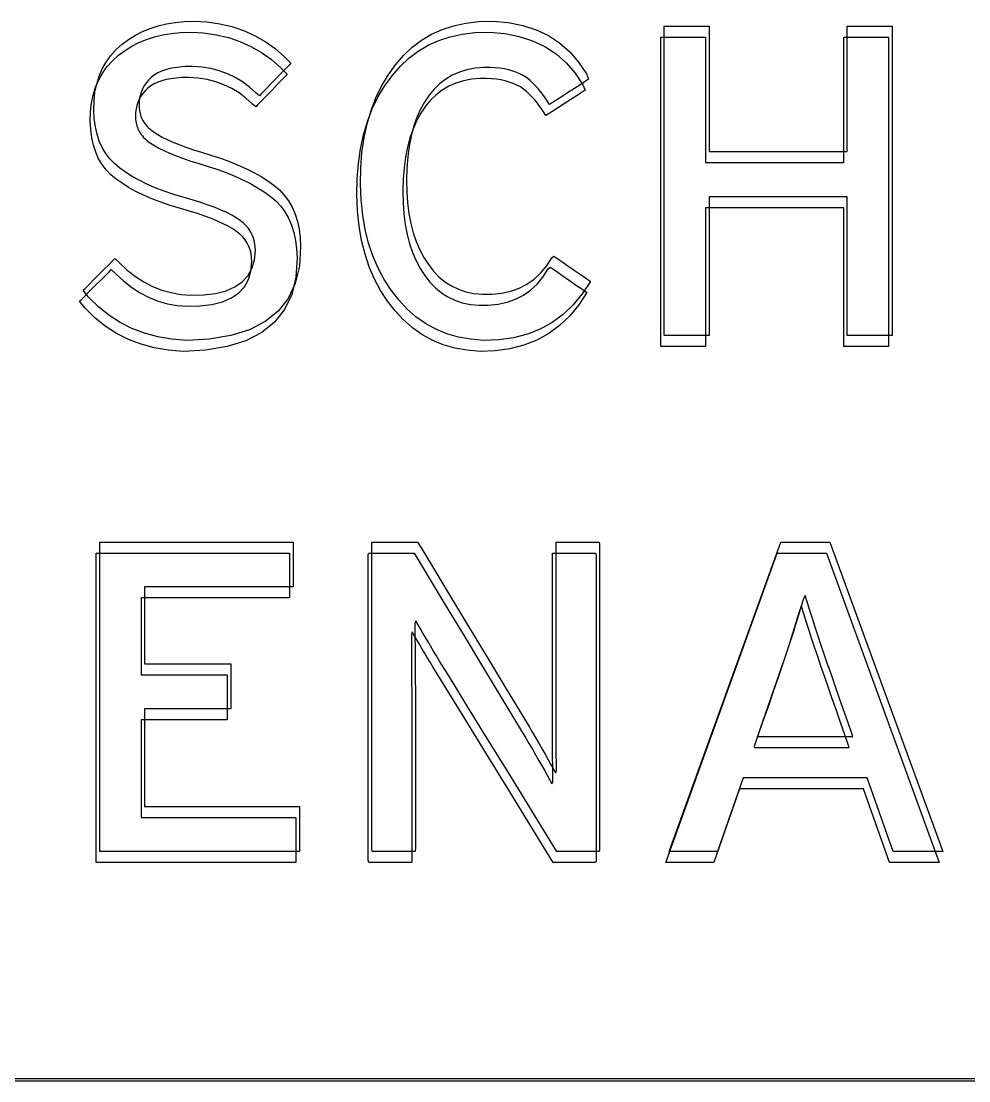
# Model space of a CAD drawing. Extents: x 1 to 47.7, y 0.2 to 35.
# Drawn here: x 15.5088 to 15.8657, y 12.7336 to 13.133 of the extents above; entities that cross this region are included whole.
import ezdxf

# ---------------------------------------------------------------- set-up
doc = ezdxf.new("R2010")
doc.units = 0
doc.header["$MEASUREMENT"] = 0
for name, color, linetype in [('4_1__5U__UP_TO_TWO_IO_BOAR', 7, 'CONTINUOUS'), ('4_2__5U__FRONT_PANEL_W_24_', 7, 'CONTINUOUS'), ('5_1___24__TARGET_LEDS___12', 7, 'CONTINUOUS')]:
    doc.layers.add(name, color=color, linetype=linetype)

msp = doc.modelspace()

# ---------------------------------------------------------------- linework, layer by layer
at = {"layer": '4_1__5U__UP_TO_TWO_IO_BOAR'}
for points in [[(15.61404, 13.04799), (15.61357, 13.04063), (15.612, 13.03413), (15.60934, 13.02848), (15.60558, 13.02369), (15.60072, 13.01976), (15.59477, 13.01669), (15.58773, 13.01447), (15.57959, 13.01311), (15.57111, 13.01267), (15.56555, 13.01311), (15.56026, 13.01401), (15.55524, 13.01537), (15.55049, 13.01718), (15.546, 13.01945), (15.54178, 13.02218), (15.53784, 13.02536), (15.53415, 13.029), (15.53208, 13.03155), (15.53281, 13.03228), (15.53419, 13.03365), (15.536, 13.03546), (15.53803, 13.03748), (15.54006, 13.03951), (15.54189, 13.04133), (15.54329, 13.04273), (15.54407, 13.0435), (15.54578, 13.04186), (15.54873, 13.03912), (15.5518, 13.03673), (15.55499, 13.0347), (15.55829, 13.03301), (15.5617, 13.03167), (15.56523, 13.03067), (15.56888, 13.03003), (15.57264, 13.02974), (15.57743, 13.02984), (15.58199, 13.0304), (15.58594, 13.03139), (15.58929, 13.03282), (15.59203, 13.03469), (15.59417, 13.037), (15.59571, 13.03974), (15.59665, 13.04293), (15.59698, 13.04656), (15.59691, 13.04816), (15.59671, 13.04958), (15.59636, 13.05095), (15.59587, 13.05226), (15.59523, 13.0535), (15.59446, 13.05469), (15.59354, 13.05581), (15.59248, 13.05687), (15.59127, 13.05788), (15.5898, 13.05887), (15.58812, 13.05985), (15.58623, 13.06082), (15.58412, 13.06178), (15.58179, 13.06273), (15.57925, 13.06367), (15.5765, 13.0646), (15.57353, 13.06552), (15.5701, 13.06651), (15.56626, 13.06768), (15.56266, 13.06892), (15.55929, 13.07022), (15.55615, 13.07158), (15.55324, 13.07301), (15.55056, 13.07449), (15.54812, 13.07603), (15.54591, 13.07764), (15.54392, 13.07929), (15.54215, 13.08109), (15.5406, 13.0831), (15.53928, 13.08532), (15.5382, 13.08775), (15.53733, 13.09038), (15.5367, 13.09322), (15.53629, 13.09627), (15.53611, 13.09953), (15.5362, 13.10294), (15.53656, 13.10621), (15.53721, 13.10931), (15.53812, 13.11224), (15.53931, 13.115), (15.54078, 13.11759), (15.54252, 13.12001), (15.54453, 13.12226), (15.54682, 13.12434), (15.54923, 13.12615), (15.55179, 13.12774), (15.55448, 13.12912), (15.55732, 13.13029), (15.56031, 13.13125), (15.56345, 13.132), (15.56673, 13.13254), (15.57015, 13.13288), (15.57386, 13.13299), (15.57883, 13.13272), (15.58359, 13.13204), (15.58815, 13.13097), (15.59251, 13.12949), (15.59667, 13.12762), (15.60062, 13.12535), (15.60438, 13.12267), (15.60793, 13.1196), (15.61031, 13.11712), (15.60966, 13.11644), (15.60835, 13.11509), (15.60659, 13.11327), (15.6046, 13.1112), (15.60258, 13.10911), (15.60075, 13.10722), (15.59931, 13.10573), (15.59848, 13.10487), (15.59724, 13.10592), (15.59478, 13.10817), (15.59217, 13.11014), (15.5894, 13.11182), (15.58648, 13.11321), (15.5834, 13.11431), (15.58017, 13.11513), (15.57678, 13.11566), (15.57324, 13.1159), (15.57056, 13.11587), (15.56849, 13.11571), (15.56655, 13.11546), (15.56475, 13.11511), (15.56309, 13.11467), (15.56156, 13.11412), (15.56018, 13.11347), (15.55893, 13.11273), (15.55782, 13.11188), (15.55684, 13.11093), (15.55597, 13.10991), (15.55523, 13.10884), (15.55459, 13.10772), (15.55408, 13.10655), (15.55368, 13.10532), (15.55339, 13.10405), (15.55322, 13.10272), (15.55317, 13.10137), (15.55318, 13.10069), (15.55323, 13.10004), (15.5533, 13.09941), (15.55341, 13.0988), (15.55354, 13.09821), (15.5537, 13.09764), (15.55388, 13.09709), (15.5541, 13.09656), (15.55434, 13.09605), (15.55463, 13.0955), (15.55496, 13.09495), (15.55533, 13.09441), (15.55576, 13.09388), (15.55623, 13.09336), (15.55675, 13.09284), (15.55731, 13.09232), (15.55793, 13.09182), (15.55884, 13.09114), (15.56027, 13.09023), (15.56193, 13.0893), (15.56381, 13.08837), (15.56592, 13.08743), (15.56826, 13.08648), (15.57083, 13.08552), (15.57362, 13.08456), (15.57664, 13.08358), (15.5802, 13.08251), (15.58383, 13.08132), (15.58728, 13.08007), (15.59053, 13.07875), (15.59359, 13.07736), (15.59646, 13.07591), (15.59914, 13.07439), (15.60163, 13.0728), (15.60393, 13.07114), (15.60602, 13.06937), (15.60787, 13.0674), (15.60948, 13.06524), (15.61084, 13.06287), (15.61197, 13.06029), (15.61285, 13.05752), (15.61349, 13.05454), (15.61389, 13.05137)], [(15.7232, 13.03493), (15.72015, 13.0302), (15.71673, 13.02603), (15.71296, 13.02243), (15.70882, 13.01939), (15.70432, 13.01691), (15.69946, 13.01499), (15.69423, 13.01364), (15.68865, 13.01285), (15.68298, 13.01267), (15.6781, 13.01309), (15.67346, 13.01394), (15.66909, 13.0152), (15.66496, 13.0169), (15.66109, 13.01901), (15.65747, 13.02156), (15.6541, 13.02452), (15.65098, 13.02791), (15.64808, 13.03166), (15.64547, 13.03566), (15.64319, 13.03995), (15.64124, 13.04452), (15.63963, 13.04937), (15.63835, 13.05451), (15.63741, 13.05993), (15.63681, 13.06564), (15.63654, 13.07162), (15.63666, 13.07772), (15.63713, 13.08354), (15.63794, 13.08909), (15.63908, 13.09436), (15.64056, 13.09936), (15.64237, 13.10408), (15.64451, 13.10852), (15.647, 13.11268), (15.64981, 13.11656), (15.65282, 13.12007), (15.65609, 13.12316), (15.65961, 13.12582), (15.66338, 13.12807), (15.6674, 13.1299), (15.67168, 13.1313), (15.67621, 13.13229), (15.68099, 13.13285), (15.68637, 13.13295), (15.69227, 13.13245), (15.69774, 13.13138), (15.70279, 13.12975), (15.70741, 13.12755), (15.71161, 13.1248), (15.71539, 13.12148), (15.71874, 13.1176), (15.72167, 13.11316), (15.72252, 13.1111), (15.7214, 13.11037), (15.71953, 13.10917), (15.71718, 13.10765), (15.71463, 13.10601), (15.71214, 13.1044), (15.70998, 13.10301), (15.70843, 13.10201), (15.70775, 13.10157), (15.70689, 13.10295), (15.7059, 13.10446), (15.70488, 13.10588), (15.70383, 13.1072), (15.70275, 13.10842), (15.70165, 13.10955), (15.70052, 13.11058), (15.69937, 13.11151), (15.69818, 13.11235), (15.69686, 13.11306), (15.69547, 13.11368), (15.694, 13.11421), (15.69245, 13.11466), (15.69082, 13.11502), (15.68911, 13.11529), (15.68732, 13.11547), (15.68546, 13.11557), (15.68296, 13.11555), (15.67973, 13.11525), (15.67669, 13.11467), (15.67384, 13.11379), (15.67117, 13.11263), (15.6687, 13.11118), (15.66641, 13.10944), (15.66431, 13.10741), (15.66241, 13.10509), (15.66065, 13.10246), (15.65909, 13.09958), (15.65773, 13.09648), (15.65657, 13.09316), (15.65563, 13.08961), (15.65489, 13.08583), (15.65436, 13.08183), (15.65403, 13.07761), (15.65392, 13.07316), (15.65401, 13.06873), (15.6543, 13.06453), (15.65481, 13.06055), (15.65552, 13.05678), (15.65644, 13.05324), (15.65756, 13.04992), (15.65889, 13.04681), (15.66043, 13.04393), (15.66217, 13.04125), (15.66405, 13.03878), (15.66612, 13.03661), (15.66838, 13.03476), (15.67083, 13.03321), (15.67347, 13.03196), (15.6763, 13.03103), (15.67931, 13.0304), (15.68251, 13.03009), (15.68609, 13.03008), (15.68974, 13.03045), (15.69316, 13.03121), (15.69634, 13.03234), (15.69928, 13.03386), (15.70198, 13.03576), (15.70445, 13.03804), (15.70667, 13.04071), (15.70866, 13.04376), (15.70943, 13.04444), (15.71059, 13.04364), (15.71241, 13.04238), (15.71466, 13.04083), (15.71706, 13.03918), (15.71936, 13.03758), (15.72133, 13.03623), (15.72269, 13.03529)], [(15.71057, 12.82006), (15.70893, 12.82273), (15.70454, 12.82985), (15.69824, 12.8401), (15.69082, 12.85215), (15.68311, 12.86467), (15.67593, 12.87634), (15.67008, 12.88583), (15.6664, 12.89182), (15.66522, 12.89374), (15.66413, 12.89557), (15.66307, 12.89734), (15.66204, 12.89907), (15.66105, 12.90074), (15.6601, 12.90236), (15.65918, 12.90393), (15.65829, 12.90545), (15.65744, 12.90692), (15.65709, 12.90597), (15.6571, 12.90316), (15.65711, 12.90027), (15.65712, 12.89729), (15.65714, 12.89421), (15.65716, 12.89105), (15.65718, 12.88779), (15.65721, 12.88445), (15.65725, 12.88102), (15.65725, 12.87888), (15.65725, 12.87345), (15.65725, 12.86528), (15.65725, 12.85547), (15.65725, 12.84511), (15.65725, 12.8353), (15.65725, 12.82713), (15.65725, 12.8217), (15.65724, 12.82006), (15.65648, 12.82006), (15.65476, 12.82006), (15.65239, 12.82006), (15.64965, 12.82006), (15.64685, 12.82006), (15.64429, 12.82006), (15.64225, 12.82006), (15.64104, 12.82006), (15.64084, 12.82088), (15.64084, 12.82844), (15.64084, 12.84219), (15.64084, 12.86001), (15.64084, 12.8798), (15.64084, 12.89944), (15.64084, 12.91682), (15.64084, 12.92981), (15.64084, 12.93631), (15.64117, 12.93668), (15.64258, 12.93668), (15.64482, 12.93668), (15.64757, 12.93668), (15.65053, 12.93668), (15.65337, 12.93668), (15.65579, 12.93668), (15.65747, 12.93668), (15.65809, 12.93668), (15.65966, 12.93408), (15.66384, 12.92715), (15.66986, 12.91718), (15.67693, 12.90546), (15.68428, 12.89327), (15.69113, 12.88191), (15.6967, 12.87268), (15.70022, 12.86686), (15.70141, 12.86487), (15.70267, 12.8627), (15.70388, 12.86061), (15.70503, 12.8586), (15.70614, 12.85666), (15.70719, 12.85479), (15.7082, 12.853), (15.70915, 12.85129), (15.71005, 12.84965), (15.7104, 12.85058), (15.71037, 12.85347), (15.71034, 12.85644), (15.71032, 12.8595), (15.7103, 12.86263), (15.71028, 12.86585), (15.71027, 12.86915), (15.71026, 12.87253), (15.71026, 12.87599), (15.71026, 12.87812), (15.71026, 12.88353), (15.71026, 12.89166), (15.71026, 12.90143), (15.71026, 12.91174), (15.71026, 12.92151), (15.71026, 12.92964), (15.71026, 12.93505), (15.71027, 12.93668), (15.71103, 12.93668), (15.71275, 12.93668), (15.71512, 12.93668), (15.71786, 12.93668), (15.72066, 12.93668), (15.72323, 12.93668), (15.72526, 12.93668), (15.72647, 12.93668), (15.72667, 12.93586), (15.72667, 12.9283), (15.72667, 12.91456), (15.72667, 12.89673), (15.72667, 12.87694), (15.72667, 12.8573), (15.72667, 12.83992), (15.72667, 12.82693), (15.72667, 12.82043), (15.72636, 12.82006), (15.72505, 12.82006), (15.72296, 12.82006), (15.72039, 12.82006), (15.71763, 12.82006), (15.71498, 12.82006), (15.71273, 12.82006), (15.71116, 12.82006)], [(15.8127, 12.89021), (15.81141, 12.89404), (15.81017, 12.89772), (15.809, 12.90125), (15.80789, 12.90461), (15.80684, 12.90783), (15.80586, 12.91089), (15.80494, 12.91379), (15.80408, 12.91654), (15.8033, 12.91494), (15.80247, 12.91212), (15.80156, 12.90912), (15.80058, 12.90596), (15.79952, 12.90263), (15.79839, 12.89914), (15.79719, 12.89547), (15.7959, 12.89163), (15.79523, 12.88964), (15.79445, 12.8874), (15.79316, 12.8837), (15.79158, 12.87913), (15.78989, 12.87427), (15.7883, 12.8697), (15.78701, 12.866), (15.78623, 12.86376), (15.78634, 12.86335), (15.78888, 12.86335), (15.79353, 12.86335), (15.79952, 12.86335), (15.80605, 12.86335), (15.81234, 12.86335), (15.81762, 12.86335), (15.8211, 12.86335), (15.82205, 12.8634), (15.82152, 12.86491), (15.8204, 12.86811), (15.8189, 12.87243), (15.81721, 12.87727), (15.81554, 12.88206), (15.8141, 12.8862), (15.81309, 12.88911)]]:
    msp.add_lwpolyline(points, close=True, dxfattribs=at)
for points in [[(15.81996, 13.01451), (15.81996, 13.06684), (15.76793, 13.06684), (15.76793, 13.01451), (15.75103, 13.01451), (15.75103, 13.13112), (15.76793, 13.13112), (15.76793, 13.08392), (15.81996, 13.08392), (15.81996, 13.13112), (15.83686, 13.13112), (15.83686, 13.01451), (15.81996, 13.01451)], [(15.53838, 12.82006), (15.53838, 12.93668), (15.61117, 12.93668), (15.61117, 12.91976), (15.55528, 12.91976), (15.55528, 12.89077), (15.58774, 12.89077), (15.58774, 12.87386), (15.55528, 12.87386), (15.55528, 12.83698), (15.61361, 12.83698), (15.61361, 12.82006), (15.53838, 12.82006)], [(15.8372, 12.82006), (15.82743, 12.84774), (15.78072, 12.84774), (15.77104, 12.82006), (15.75289, 12.82006), (15.79488, 12.93668), (15.81344, 12.93668), (15.85592, 12.82006), (15.8372, 12.82006)], [(15.43289, 12.7336), (15.63967, 12.7336), (15.84645, 12.7336), (15.94355, 12.7336)]]:
    msp.add_lwpolyline(points, dxfattribs=at)
at = {"layer": '4_2__5U__FRONT_PANEL_W_24_'}
for points in [[(15.6127, 13.04384), (15.61222, 13.03648), (15.61066, 13.02998), (15.60799, 13.02433), (15.60423, 13.01954), (15.59938, 13.01561), (15.59343, 13.01254), (15.58639, 13.01032), (15.57825, 13.00896), (15.56977, 13.00852), (15.56421, 13.00896), (15.55892, 13.00986), (15.5539, 13.01122), (15.54915, 13.01303), (15.54466, 13.0153), (15.54044, 13.01803), (15.53649, 13.02121), (15.53281, 13.02485), (15.53073, 13.0274), (15.53147, 13.02813), (15.53285, 13.0295), (15.53466, 13.03131), (15.53669, 13.03333), (15.53872, 13.03536), (15.54055, 13.03718), (15.54195, 13.03858), (15.54272, 13.03935), (15.54444, 13.03771), (15.54739, 13.03497), (15.55046, 13.03258), (15.55364, 13.03055), (15.55694, 13.02886), (15.56036, 13.02751), (15.56389, 13.02652), (15.56754, 13.02588), (15.5713, 13.02559), (15.57609, 13.02569), (15.58064, 13.02625), (15.58459, 13.02724), (15.58794, 13.02867), (15.59069, 13.03054), (15.59283, 13.03285), (15.59437, 13.03559), (15.5953, 13.03878), (15.59563, 13.04241), (15.59557, 13.04401), (15.59536, 13.04543), (15.59501, 13.0468), (15.59452, 13.04811), (15.59389, 13.04935), (15.59311, 13.05054), (15.5922, 13.05166), (15.59114, 13.05272), (15.58992, 13.05372), (15.58846, 13.05472), (15.58678, 13.0557), (15.58489, 13.05667), (15.58278, 13.05763), (15.58045, 13.05858), (15.57791, 13.05952), (15.57516, 13.06045), (15.57218, 13.06137), (15.56875, 13.06236), (15.56492, 13.06353), (15.56131, 13.06477), (15.55794, 13.06607), (15.5548, 13.06743), (15.5519, 13.06885), (15.54922, 13.07034), (15.54678, 13.07188), (15.54456, 13.07349), (15.54257, 13.07513), (15.5408, 13.07694), (15.53926, 13.07895), (15.53794, 13.08117), (15.53685, 13.0836), (15.53599, 13.08623), (15.53536, 13.08907), (15.53495, 13.09212), (15.53477, 13.09538), (15.53486, 13.09879), (15.53522, 13.10206), (15.53587, 13.10516), (15.53678, 13.10809), (15.53797, 13.11085), (15.53944, 13.11344), (15.54118, 13.11586), (15.54319, 13.11811), (15.54548, 13.12019), (15.54789, 13.122), (15.55044, 13.12359), (15.55314, 13.12497), (15.55598, 13.12614), (15.55897, 13.1271), (15.5621, 13.12785), (15.56538, 13.12839), (15.56881, 13.12873), (15.57252, 13.12884), (15.57748, 13.12857), (15.58225, 13.12789), (15.58681, 13.12682), (15.59117, 13.12534), (15.59532, 13.12347), (15.59928, 13.1212), (15.60304, 13.11852), (15.60659, 13.11545), (15.60897, 13.11297), (15.60832, 13.11229), (15.60701, 13.11094), (15.60525, 13.10912), (15.60326, 13.10705), (15.60124, 13.10496), (15.59941, 13.10307), (15.59797, 13.10158), (15.59714, 13.10072), (15.5959, 13.10177), (15.59344, 13.10402), (15.59083, 13.10599), (15.58806, 13.10767), (15.58514, 13.10906), (15.58206, 13.11016), (15.57882, 13.11098), (15.57544, 13.11151), (15.57189, 13.11175), (15.56922, 13.11172), (15.56714, 13.11156), (15.5652, 13.11131), (15.5634, 13.11096), (15.56174, 13.11052), (15.56022, 13.10997), (15.55883, 13.10932), (15.55759, 13.10858), (15.55648, 13.10773), (15.5555, 13.10678), (15.55463, 13.10576), (15.55388, 13.10469), (15.55325, 13.10357), (15.55273, 13.1024), (15.55233, 13.10117), (15.55205, 13.0999), (15.55188, 13.09857), (15.55183, 13.09722), (15.55184, 13.09654), (15.55189, 13.09589), (15.55196, 13.09526), (15.55206, 13.09465), (15.55219, 13.09406), (15.55235, 13.09349), (15.55254, 13.09294), (15.55276, 13.09241), (15.553, 13.0919), (15.55328, 13.09135), (15.55361, 13.0908), (15.55399, 13.09026), (15.55442, 13.08973), (15.55489, 13.08921), (15.55541, 13.08869), (15.55597, 13.08817), (15.55658, 13.08767), (15.5575, 13.08699), (15.55893, 13.08608), (15.56058, 13.08515), (15.56247, 13.08422), (15.56458, 13.08328), (15.56692, 13.08233), (15.56948, 13.08137), (15.57228, 13.08041), (15.5753, 13.07943), (15.57886, 13.07836), (15.58249, 13.07717), (15.58593, 13.07592), (15.58919, 13.0746), (15.59225, 13.07321), (15.59512, 13.07176), (15.5978, 13.07024), (15.60029, 13.06865), (15.60258, 13.06699), (15.60467, 13.06522), (15.60653, 13.06325), (15.60813, 13.06109), (15.6095, 13.05872), (15.61063, 13.05614), (15.61151, 13.05337), (15.61215, 13.05039), (15.61254, 13.04722)], [(15.72186, 13.03078), (15.7188, 13.02605), (15.71539, 13.02188), (15.71161, 13.01828), (15.70748, 13.01524), (15.70298, 13.01276), (15.69811, 13.01084), (15.69289, 13.00949), (15.68731, 13.0087), (15.68164, 13.00852), (15.67675, 13.00894), (15.67212, 13.00979), (15.66774, 13.01105), (15.66362, 13.01275), (15.65974, 13.01486), (15.65612, 13.01741), (15.65276, 13.02037), (15.64964, 13.02376), (15.64674, 13.02751), (15.64413, 13.03151), (15.64184, 13.0358), (15.6399, 13.04037), (15.63829, 13.04522), (15.63701, 13.05036), (15.63607, 13.05578), (15.63547, 13.06148), (15.6352, 13.06747), (15.63532, 13.07357), (15.63579, 13.07939), (15.63659, 13.08494), (15.63774, 13.09021), (15.63921, 13.09521), (15.64102, 13.09993), (15.64317, 13.10437), (15.64565, 13.10853), (15.64847, 13.11241), (15.65148, 13.11592), (15.65475, 13.11901), (15.65826, 13.12167), (15.66204, 13.12392), (15.66606, 13.12575), (15.67034, 13.12715), (15.67486, 13.12814), (15.67964, 13.1287), (15.68503, 13.1288), (15.69092, 13.1283), (15.6964, 13.12723), (15.70144, 13.1256), (15.70607, 13.1234), (15.71027, 13.12065), (15.71404, 13.11733), (15.7174, 13.11345), (15.72033, 13.10901), (15.72118, 13.10695), (15.72006, 13.10622), (15.71819, 13.10502), (15.71584, 13.1035), (15.71329, 13.10186), (15.7108, 13.10025), (15.70864, 13.09886), (15.70709, 13.09786), (15.7064, 13.09742), (15.70555, 13.0988), (15.70456, 13.10031), (15.70353, 13.10173), (15.70248, 13.10304), (15.70141, 13.10427), (15.7003, 13.10539), (15.69917, 13.10643), (15.69802, 13.10736), (15.69683, 13.10819), (15.69551, 13.10891), (15.69412, 13.10953), (15.69265, 13.11006), (15.6911, 13.11051), (15.68947, 13.11087), (15.68777, 13.11114), (15.68598, 13.11132), (15.68411, 13.11142), (15.68161, 13.1114), (15.67839, 13.1111), (15.67535, 13.11052), (15.67249, 13.10964), (15.66983, 13.10848), (15.66736, 13.10703), (15.66507, 13.10529), (15.66297, 13.10326), (15.66106, 13.10094), (15.65931, 13.09831), (15.65774, 13.09543), (15.65638, 13.09233), (15.65523, 13.08901), (15.65429, 13.08545), (15.65355, 13.08168), (15.65302, 13.07768), (15.65269, 13.07346), (15.65257, 13.06901), (15.65266, 13.06458), (15.65296, 13.06038), (15.65346, 13.0564), (15.65418, 13.05263), (15.65509, 13.04909), (15.65622, 13.04577), (15.65755, 13.04266), (15.65909, 13.03978), (15.66082, 13.0371), (15.66271, 13.03463), (15.66478, 13.03246), (15.66704, 13.0306), (15.66949, 13.02906), (15.67213, 13.02781), (15.67495, 13.02688), (15.67797, 13.02625), (15.68117, 13.02594), (15.68474, 13.02593), (15.6884, 13.0263), (15.69182, 13.02706), (15.695, 13.02819), (15.69794, 13.02971), (15.70064, 13.03161), (15.7031, 13.03389), (15.70533, 13.03656), (15.70732, 13.03961), (15.70808, 13.04029), (15.70925, 13.03949), (15.71107, 13.03823), (15.71331, 13.03668), (15.71571, 13.03502), (15.71802, 13.03343), (15.71998, 13.03208), (15.72135, 13.03113)], [(15.70923, 12.81591), (15.70759, 12.81858), (15.7032, 12.8257), (15.69689, 12.83595), (15.68948, 12.848), (15.68177, 12.86052), (15.67458, 12.87219), (15.66874, 12.88168), (15.66506, 12.88766), (15.66388, 12.88959), (15.66279, 12.89142), (15.66173, 12.89319), (15.6607, 12.89492), (15.65971, 12.89659), (15.65876, 12.89821), (15.65784, 12.89978), (15.65695, 12.9013), (15.6561, 12.90277), (15.65575, 12.90182), (15.65575, 12.89901), (15.65576, 12.89612), (15.65578, 12.89314), (15.65579, 12.89006), (15.65581, 12.8869), (15.65584, 12.88364), (15.65587, 12.8803), (15.65591, 12.87687), (15.65591, 12.87473), (15.65591, 12.8693), (15.65591, 12.86113), (15.65591, 12.85132), (15.65591, 12.84096), (15.65591, 12.83115), (15.65591, 12.82298), (15.65591, 12.81755), (15.6559, 12.81591), (15.65514, 12.81591), (15.65342, 12.81591), (15.65105, 12.81591), (15.64831, 12.81591), (15.64551, 12.81591), (15.64294, 12.81591), (15.64091, 12.81591), (15.6397, 12.81591), (15.6395, 12.81673), (15.6395, 12.82429), (15.6395, 12.83803), (15.6395, 12.85586), (15.6395, 12.87565), (15.6395, 12.89529), (15.6395, 12.91267), (15.6395, 12.92566), (15.6395, 12.93216), (15.63983, 12.93253), (15.64124, 12.93253), (15.64348, 12.93253), (15.64623, 12.93253), (15.64918, 12.93253), (15.65203, 12.93253), (15.65444, 12.93253), (15.65612, 12.93253), (15.65675, 12.93253), (15.65832, 12.92993), (15.6625, 12.923), (15.66852, 12.91303), (15.67559, 12.9013), (15.68294, 12.88912), (15.68979, 12.87776), (15.69536, 12.86853), (15.69888, 12.8627), (15.70006, 12.86072), (15.70133, 12.85855), (15.70253, 12.85646), (15.70369, 12.85445), (15.7048, 12.85251), (15.70585, 12.85064), (15.70686, 12.84885), (15.70781, 12.84714), (15.70871, 12.84549), (15.70906, 12.84643), (15.70902, 12.84932), (15.70899, 12.85229), (15.70897, 12.85535), (15.70895, 12.85848), (15.70893, 12.8617), (15.70892, 12.865), (15.70892, 12.86838), (15.70892, 12.87184), (15.70892, 12.87397), (15.70892, 12.87938), (15.70892, 12.88751), (15.70892, 12.89728), (15.70892, 12.90759), (15.70892, 12.91736), (15.70892, 12.92549), (15.70892, 12.9309), (15.70893, 12.93253), (15.70969, 12.93253), (15.71141, 12.93253), (15.71378, 12.93253), (15.71652, 12.93253), (15.71932, 12.93253), (15.72188, 12.93253), (15.72392, 12.93253), (15.72513, 12.93253), (15.72533, 12.93171), (15.72533, 12.92415), (15.72533, 12.91041), (15.72533, 12.89258), (15.72533, 12.87279), (15.72533, 12.85315), (15.72533, 12.83577), (15.72533, 12.82278), (15.72533, 12.81628), (15.72502, 12.81591), (15.7237, 12.81591), (15.72162, 12.81591), (15.71905, 12.81591), (15.71629, 12.81591), (15.71364, 12.81591), (15.71138, 12.81591), (15.70982, 12.81591)], [(15.81136, 12.88606), (15.81006, 12.88989), (15.80883, 12.89357), (15.80765, 12.89709), (15.80654, 12.90046), (15.8055, 12.90368), (15.80451, 12.90674), (15.80359, 12.90964), (15.80274, 12.91239), (15.80196, 12.91079), (15.80113, 12.90796), (15.80022, 12.90497), (15.79924, 12.90181), (15.79818, 12.89848), (15.79705, 12.89499), (15.79584, 12.89132), (15.79456, 12.88748), (15.79388, 12.88549), (15.7931, 12.88325), (15.79182, 12.87955), (15.79023, 12.87498), (15.78854, 12.87012), (15.78696, 12.86555), (15.78567, 12.86185), (15.78489, 12.85961), (15.785, 12.8592), (15.78754, 12.8592), (15.79219, 12.8592), (15.79817, 12.8592), (15.8047, 12.8592), (15.811, 12.8592), (15.81628, 12.8592), (15.81976, 12.8592), (15.8207, 12.85925), (15.82018, 12.86076), (15.81906, 12.86396), (15.81756, 12.86828), (15.81587, 12.87312), (15.8142, 12.87791), (15.81276, 12.88205), (15.81174, 12.88496)]]:
    msp.add_lwpolyline(points, close=True, dxfattribs=at)
for points in [[(15.81862, 13.01036), (15.81862, 13.06269), (15.76659, 13.06269), (15.76659, 13.01036), (15.74969, 13.01036), (15.74969, 13.12697), (15.76659, 13.12697), (15.76659, 13.07977), (15.81862, 13.07977), (15.81862, 13.12697), (15.83552, 13.12697), (15.83552, 13.01036), (15.81862, 13.01036)], [(15.53704, 12.81591), (15.53704, 12.93253), (15.60982, 12.93253), (15.60982, 12.91561), (15.55394, 12.91561), (15.55394, 12.88662), (15.5864, 12.88662), (15.5864, 12.86971), (15.55394, 12.86971), (15.55394, 12.83283), (15.61226, 12.83283), (15.61226, 12.81591), (15.53704, 12.81591)], [(15.83586, 12.81591), (15.82609, 12.84359), (15.77938, 12.84359), (15.76969, 12.81591), (15.75155, 12.81591), (15.79354, 12.93253), (15.81209, 12.93253), (15.85457, 12.81591), (15.83586, 12.81591)], [(15.43068, 12.73445), (15.63746, 12.73445), (15.84424, 12.73445), (15.94134, 12.73445)]]:
    msp.add_lwpolyline(points, dxfattribs=at)
at = {"layer": '5_1___24__TARGET_LEDS___12'}
for points in [[(15.6127, 13.04384), (15.61222, 13.03648), (15.61066, 13.02998), (15.60799, 13.02433), (15.60423, 13.01954), (15.59938, 13.01561), (15.59343, 13.01254), (15.58639, 13.01032), (15.57825, 13.00896), (15.56977, 13.00852), (15.56421, 13.00896), (15.55892, 13.00986), (15.5539, 13.01122), (15.54915, 13.01303), (15.54466, 13.0153), (15.54044, 13.01803), (15.53649, 13.02121), (15.53281, 13.02485), (15.53073, 13.0274), (15.53147, 13.02813), (15.53285, 13.0295), (15.53466, 13.03131), (15.53669, 13.03333), (15.53872, 13.03536), (15.54055, 13.03718), (15.54195, 13.03858), (15.54272, 13.03935), (15.54444, 13.03771), (15.54739, 13.03497), (15.55046, 13.03258), (15.55364, 13.03055), (15.55694, 13.02886), (15.56036, 13.02751), (15.56389, 13.02652), (15.56754, 13.02588), (15.5713, 13.02559), (15.57609, 13.02569), (15.58064, 13.02625), (15.58459, 13.02724), (15.58794, 13.02867), (15.59069, 13.03054), (15.59283, 13.03285), (15.59437, 13.03559), (15.5953, 13.03878), (15.59563, 13.04241), (15.59557, 13.04401), (15.59536, 13.04543), (15.59501, 13.0468), (15.59452, 13.04811), (15.59389, 13.04935), (15.59311, 13.05054), (15.5922, 13.05166), (15.59114, 13.05272), (15.58992, 13.05372), (15.58846, 13.05472), (15.58678, 13.0557), (15.58489, 13.05667), (15.58278, 13.05763), (15.58045, 13.05858), (15.57791, 13.05952), (15.57516, 13.06045), (15.57218, 13.06137), (15.56875, 13.06236), (15.56492, 13.06353), (15.56131, 13.06477), (15.55794, 13.06607), (15.5548, 13.06743), (15.5519, 13.06885), (15.54922, 13.07034), (15.54678, 13.07188), (15.54456, 13.07349), (15.54257, 13.07513), (15.5408, 13.07694), (15.53926, 13.07895), (15.53794, 13.08117), (15.53685, 13.0836), (15.53599, 13.08623), (15.53536, 13.08907), (15.53495, 13.09212), (15.53477, 13.09538), (15.53486, 13.09879), (15.53522, 13.10206), (15.53587, 13.10516), (15.53678, 13.10809), (15.53797, 13.11085), (15.53944, 13.11344), (15.54118, 13.11586), (15.54319, 13.11811), (15.54548, 13.12019), (15.54789, 13.122), (15.55044, 13.12359), (15.55314, 13.12497), (15.55598, 13.12614), (15.55897, 13.1271), (15.5621, 13.12785), (15.56538, 13.12839), (15.56881, 13.12873), (15.57252, 13.12884), (15.57748, 13.12857), (15.58225, 13.12789), (15.58681, 13.12682), (15.59117, 13.12534), (15.59532, 13.12347), (15.59928, 13.1212), (15.60304, 13.11852), (15.60659, 13.11545), (15.60897, 13.11297), (15.60832, 13.11229), (15.60701, 13.11094), (15.60525, 13.10912), (15.60326, 13.10705), (15.60124, 13.10496), (15.59941, 13.10307), (15.59797, 13.10158), (15.59714, 13.10072), (15.5959, 13.10177), (15.59344, 13.10402), (15.59083, 13.10599), (15.58806, 13.10767), (15.58514, 13.10906), (15.58206, 13.11016), (15.57882, 13.11098), (15.57544, 13.11151), (15.57189, 13.11175), (15.56922, 13.11172), (15.56714, 13.11156), (15.5652, 13.11131), (15.5634, 13.11096), (15.56174, 13.11052), (15.56022, 13.10997), (15.55883, 13.10932), (15.55759, 13.10858), (15.55648, 13.10773), (15.5555, 13.10678), (15.55463, 13.10576), (15.55388, 13.10469), (15.55325, 13.10357), (15.55273, 13.1024), (15.55233, 13.10117), (15.55205, 13.0999), (15.55188, 13.09857), (15.55183, 13.09722), (15.55184, 13.09654), (15.55189, 13.09589), (15.55196, 13.09526), (15.55206, 13.09465), (15.55219, 13.09406), (15.55235, 13.09349), (15.55254, 13.09294), (15.55276, 13.09241), (15.553, 13.0919), (15.55328, 13.09135), (15.55361, 13.0908), (15.55399, 13.09026), (15.55442, 13.08973), (15.55489, 13.08921), (15.55541, 13.08869), (15.55597, 13.08817), (15.55658, 13.08767), (15.5575, 13.08699), (15.55893, 13.08608), (15.56058, 13.08515), (15.56247, 13.08422), (15.56458, 13.08328), (15.56692, 13.08233), (15.56948, 13.08137), (15.57228, 13.08041), (15.5753, 13.07943), (15.57886, 13.07836), (15.58249, 13.07717), (15.58593, 13.07592), (15.58919, 13.0746), (15.59225, 13.07321), (15.59512, 13.07176), (15.5978, 13.07024), (15.60029, 13.06865), (15.60258, 13.06699), (15.60467, 13.06522), (15.60653, 13.06325), (15.60813, 13.06109), (15.6095, 13.05872), (15.61063, 13.05614), (15.61151, 13.05337), (15.61215, 13.05039), (15.61254, 13.04722)], [(15.72186, 13.03078), (15.7188, 13.02605), (15.71539, 13.02188), (15.71161, 13.01828), (15.70748, 13.01524), (15.70298, 13.01276), (15.69811, 13.01084), (15.69289, 13.00949), (15.68731, 13.0087), (15.68164, 13.00852), (15.67675, 13.00894), (15.67212, 13.00979), (15.66774, 13.01105), (15.66362, 13.01275), (15.65974, 13.01486), (15.65612, 13.01741), (15.65276, 13.02037), (15.64964, 13.02376), (15.64674, 13.02751), (15.64413, 13.03151), (15.64184, 13.0358), (15.6399, 13.04037), (15.63829, 13.04522), (15.63701, 13.05036), (15.63607, 13.05578), (15.63547, 13.06148), (15.6352, 13.06747), (15.63532, 13.07357), (15.63579, 13.07939), (15.63659, 13.08494), (15.63774, 13.09021), (15.63921, 13.09521), (15.64102, 13.09993), (15.64317, 13.10437), (15.64565, 13.10853), (15.64847, 13.11241), (15.65148, 13.11592), (15.65475, 13.11901), (15.65826, 13.12167), (15.66204, 13.12392), (15.66606, 13.12575), (15.67034, 13.12715), (15.67486, 13.12814), (15.67964, 13.1287), (15.68503, 13.1288), (15.69092, 13.1283), (15.6964, 13.12723), (15.70144, 13.1256), (15.70607, 13.1234), (15.71027, 13.12065), (15.71404, 13.11733), (15.7174, 13.11345), (15.72033, 13.10901), (15.72118, 13.10695), (15.72006, 13.10622), (15.71819, 13.10502), (15.71584, 13.1035), (15.71329, 13.10186), (15.7108, 13.10025), (15.70864, 13.09886), (15.70709, 13.09786), (15.7064, 13.09742), (15.70555, 13.0988), (15.70456, 13.10031), (15.70353, 13.10173), (15.70248, 13.10304), (15.70141, 13.10427), (15.7003, 13.10539), (15.69917, 13.10643), (15.69802, 13.10736), (15.69683, 13.10819), (15.69551, 13.10891), (15.69412, 13.10953), (15.69265, 13.11006), (15.6911, 13.11051), (15.68947, 13.11087), (15.68777, 13.11114), (15.68598, 13.11132), (15.68411, 13.11142), (15.68161, 13.1114), (15.67839, 13.1111), (15.67535, 13.11052), (15.67249, 13.10964), (15.66983, 13.10848), (15.66736, 13.10703), (15.66507, 13.10529), (15.66297, 13.10326), (15.66106, 13.10094), (15.65931, 13.09831), (15.65774, 13.09543), (15.65638, 13.09233), (15.65523, 13.08901), (15.65429, 13.08545), (15.65355, 13.08168), (15.65302, 13.07768), (15.65269, 13.07346), (15.65257, 13.06901), (15.65266, 13.06458), (15.65296, 13.06038), (15.65346, 13.0564), (15.65418, 13.05263), (15.65509, 13.04909), (15.65622, 13.04577), (15.65755, 13.04266), (15.65909, 13.03978), (15.66082, 13.0371), (15.66271, 13.03463), (15.66478, 13.03246), (15.66704, 13.0306), (15.66949, 13.02906), (15.67213, 13.02781), (15.67495, 13.02688), (15.67797, 13.02625), (15.68117, 13.02594), (15.68474, 13.02593), (15.6884, 13.0263), (15.69182, 13.02706), (15.695, 13.02819), (15.69794, 13.02971), (15.70064, 13.03161), (15.7031, 13.03389), (15.70533, 13.03656), (15.70732, 13.03961), (15.70808, 13.04029), (15.70925, 13.03949), (15.71107, 13.03823), (15.71331, 13.03668), (15.71571, 13.03502), (15.71802, 13.03343), (15.71998, 13.03208), (15.72135, 13.03113)], [(15.70923, 12.81591), (15.70759, 12.81858), (15.7032, 12.8257), (15.69689, 12.83595), (15.68948, 12.848), (15.68177, 12.86052), (15.67458, 12.87219), (15.66874, 12.88168), (15.66506, 12.88766), (15.66388, 12.88959), (15.66279, 12.89142), (15.66173, 12.89319), (15.6607, 12.89492), (15.65971, 12.89659), (15.65876, 12.89821), (15.65784, 12.89978), (15.65695, 12.9013), (15.6561, 12.90277), (15.65575, 12.90182), (15.65575, 12.89901), (15.65576, 12.89612), (15.65578, 12.89314), (15.65579, 12.89006), (15.65581, 12.8869), (15.65584, 12.88364), (15.65587, 12.8803), (15.65591, 12.87687), (15.65591, 12.87473), (15.65591, 12.8693), (15.65591, 12.86113), (15.65591, 12.85132), (15.65591, 12.84096), (15.65591, 12.83115), (15.65591, 12.82298), (15.65591, 12.81755), (15.6559, 12.81591), (15.65514, 12.81591), (15.65342, 12.81591), (15.65105, 12.81591), (15.64831, 12.81591), (15.64551, 12.81591), (15.64294, 12.81591), (15.64091, 12.81591), (15.6397, 12.81591), (15.6395, 12.81673), (15.6395, 12.82429), (15.6395, 12.83803), (15.6395, 12.85586), (15.6395, 12.87565), (15.6395, 12.89529), (15.6395, 12.91267), (15.6395, 12.92566), (15.6395, 12.93216), (15.63983, 12.93253), (15.64124, 12.93253), (15.64348, 12.93253), (15.64623, 12.93253), (15.64918, 12.93253), (15.65203, 12.93253), (15.65444, 12.93253), (15.65612, 12.93253), (15.65675, 12.93253), (15.65832, 12.92993), (15.6625, 12.923), (15.66852, 12.91303), (15.67559, 12.9013), (15.68294, 12.88912), (15.68979, 12.87776), (15.69536, 12.86853), (15.69888, 12.8627), (15.70006, 12.86072), (15.70133, 12.85855), (15.70253, 12.85646), (15.70369, 12.85445), (15.7048, 12.85251), (15.70585, 12.85064), (15.70686, 12.84885), (15.70781, 12.84714), (15.70871, 12.84549), (15.70906, 12.84643), (15.70902, 12.84932), (15.70899, 12.85229), (15.70897, 12.85535), (15.70895, 12.85848), (15.70893, 12.8617), (15.70892, 12.865), (15.70892, 12.86838), (15.70892, 12.87184), (15.70892, 12.87397), (15.70892, 12.87938), (15.70892, 12.88751), (15.70892, 12.89728), (15.70892, 12.90759), (15.70892, 12.91736), (15.70892, 12.92549), (15.70892, 12.9309), (15.70893, 12.93253), (15.70969, 12.93253), (15.71141, 12.93253), (15.71378, 12.93253), (15.71652, 12.93253), (15.71932, 12.93253), (15.72188, 12.93253), (15.72392, 12.93253), (15.72513, 12.93253), (15.72533, 12.93171), (15.72533, 12.92415), (15.72533, 12.91041), (15.72533, 12.89258), (15.72533, 12.87279), (15.72533, 12.85315), (15.72533, 12.83577), (15.72533, 12.82278), (15.72533, 12.81628), (15.72502, 12.81591), (15.7237, 12.81591), (15.72162, 12.81591), (15.71905, 12.81591), (15.71629, 12.81591), (15.71364, 12.81591), (15.71138, 12.81591), (15.70982, 12.81591)], [(15.81136, 12.88606), (15.81006, 12.88989), (15.80883, 12.89357), (15.80765, 12.89709), (15.80654, 12.90046), (15.8055, 12.90368), (15.80451, 12.90674), (15.80359, 12.90964), (15.80274, 12.91239), (15.80196, 12.91079), (15.80113, 12.90796), (15.80022, 12.90497), (15.79924, 12.90181), (15.79818, 12.89848), (15.79705, 12.89499), (15.79584, 12.89132), (15.79456, 12.88748), (15.79388, 12.88549), (15.7931, 12.88325), (15.79182, 12.87955), (15.79023, 12.87498), (15.78854, 12.87012), (15.78696, 12.86555), (15.78567, 12.86185), (15.78489, 12.85961), (15.785, 12.8592), (15.78754, 12.8592), (15.79219, 12.8592), (15.79817, 12.8592), (15.8047, 12.8592), (15.811, 12.8592), (15.81628, 12.8592), (15.81976, 12.8592), (15.8207, 12.85925), (15.82018, 12.86076), (15.81906, 12.86396), (15.81756, 12.86828), (15.81587, 12.87312), (15.8142, 12.87791), (15.81276, 12.88205), (15.81174, 12.88496)]]:
    msp.add_lwpolyline(points, close=True, dxfattribs=at)
for points in [[(15.81862, 13.01036), (15.81862, 13.06269), (15.76659, 13.06269), (15.76659, 13.01036), (15.74969, 13.01036), (15.74969, 13.12697), (15.76659, 13.12697), (15.76659, 13.07977), (15.81862, 13.07977), (15.81862, 13.12697), (15.83552, 13.12697), (15.83552, 13.01036), (15.81862, 13.01036)], [(15.53704, 12.81591), (15.53704, 12.93253), (15.60982, 12.93253), (15.60982, 12.91561), (15.55394, 12.91561), (15.55394, 12.88662), (15.5864, 12.88662), (15.5864, 12.86971), (15.55394, 12.86971), (15.55394, 12.83283), (15.61226, 12.83283), (15.61226, 12.81591), (15.53704, 12.81591)], [(15.83586, 12.81591), (15.82609, 12.84359), (15.77938, 12.84359), (15.76969, 12.81591), (15.75155, 12.81591), (15.79354, 12.93253), (15.81209, 12.93253), (15.85457, 12.81591), (15.83586, 12.81591)], [(15.43068, 12.73445), (15.63746, 12.73445), (15.84424, 12.73445), (15.94134, 12.73445)]]:
    msp.add_lwpolyline(points, dxfattribs=at)

doc.saveas('drawing.dxf')
